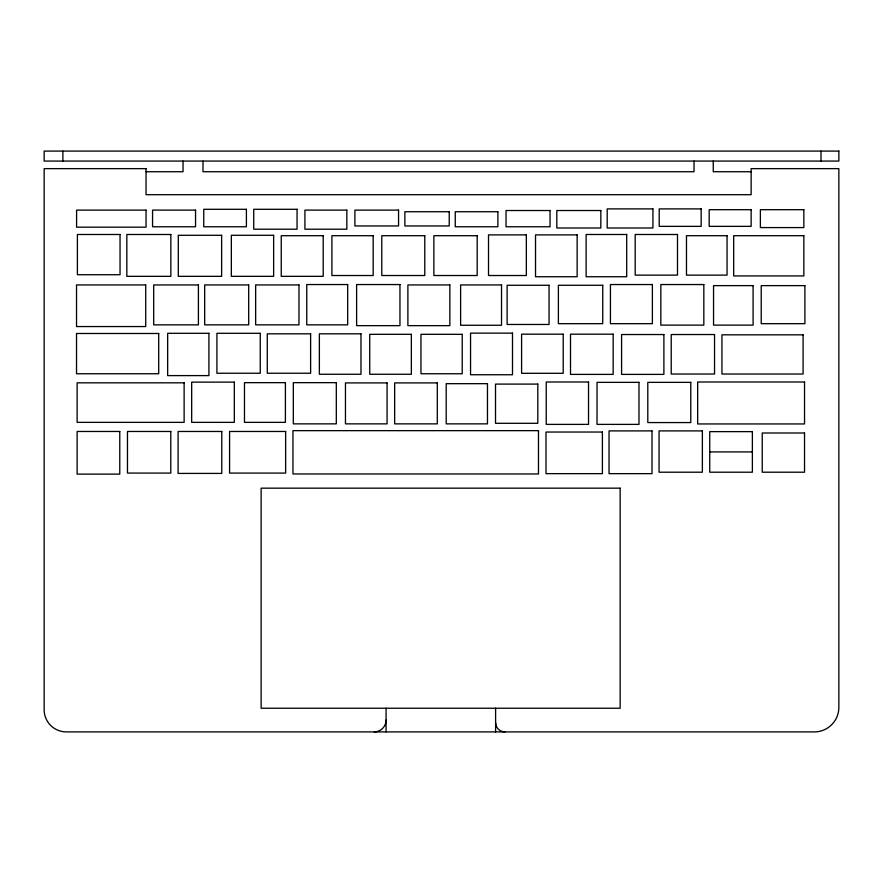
<?xml version="1.0" encoding="UTF-8"?>
<svg xmlns="http://www.w3.org/2000/svg" width="883" height="883" viewBox="0 0 883 883"><rect width="100%" height="100%" fill="white"/><g stroke="black" fill="none" stroke-linecap="round" stroke-linejoin="round"><path stroke-width="1.32" d="M146.048 171.732L183.046 171.732L183.046 161.07M751.135 171.732L713.254 171.732L713.254 161.07M709.733 451.919L752.371 451.919M820.991 151.092L820.991 161.07M694.038 161.07L694.038 171.732L203.002 171.732L203.002 161.07M495.606 708.243L495.606 731.908M386.07 708.243L386.07 731.908M62.881 151.092L62.881 161.07M386.07 720.075A11.832 11.832 0 0 1 374.237 731.908M504.921 731.908A9.316 9.316 0 0 1 495.606 722.592M838.85 151.092L44.15 151.092L44.15 161.07L838.85 161.07L838.85 151.092M146.048 168.631L44.15 168.631L44.15 709.744A22.163 22.163 0 0 0 66.313 731.908L814.325 731.908A24.525 24.525 0 0 0 838.85 707.382L838.85 168.631L751.135 168.631L751.135 194.69L146.048 194.69L146.048 168.631M652.934 208.896L607.195 208.896L607.195 227.991L652.934 227.991L652.934 208.896M701.157 208.896L659.204 208.896L659.204 226.357L701.157 226.357L701.157 208.896M246.401 209.293L203.752 209.293L203.752 226.765L246.401 226.765L246.401 209.293M297.052 209.293L253.73 209.293L253.73 229.205L297.052 229.205L297.052 209.293M751.135 209.701L709.181 209.701L709.181 226.357L751.135 226.357L751.135 209.701M803.839 209.701L760.373 209.701L760.373 227.582L803.839 227.582L803.839 209.701M146.048 210.11L76.589 210.11L76.589 227.174L146.048 227.174L146.048 210.11M195.551 210.11L152.56 210.11L152.56 226.765L195.551 226.765L195.551 210.11M346.831 210.11L304.922 210.11L304.922 229.205L346.831 229.205L346.831 210.11M398.564 210.11L354.9 210.11L354.9 225.96L398.564 225.96L398.564 210.11M550.054 210.518L506.036 210.518L506.036 226.765L550.054 226.765L550.054 210.518M600.837 210.518L556.82 210.518L556.82 227.991L600.837 227.991L600.837 210.518M449.226 211.732L404.867 211.732L404.867 225.96L449.226 225.96L449.226 211.732M497.891 211.732L455.253 211.732L455.253 226.765L497.891 226.765L497.891 211.732M120.044 234.492L77.395 234.492L77.395 274.723L120.044 274.723L120.044 234.492M170.849 234.492L126.832 234.492L126.832 276.335L170.849 276.335L170.849 234.492M626.698 234.492L586.124 234.492L586.124 276.743L626.698 276.743L626.698 234.492M677.493 234.492L635.186 234.492L635.186 275.121L677.493 275.121L677.493 234.492M526.345 234.889L488.52 234.889L488.52 275.518L526.345 275.518L526.345 234.889M577.14 234.889L535.528 234.889L535.528 276.743L577.14 276.743L577.14 234.889M221.633 235.297L178.3 235.297L178.3 276.335L221.633 276.335L221.633 235.297M273.642 235.297L231.335 235.297L231.335 276.335L273.642 276.335L273.642 235.297M323.2 235.706L281.247 235.706L281.247 276.335L323.2 276.335L323.2 235.706M373.178 235.706L331.909 235.706L331.909 275.518L373.178 275.518L373.178 235.706M424.778 235.706L381.787 235.706L381.787 275.518L424.778 275.518L424.778 235.706M477.184 235.706L433.862 235.706L433.862 275.518L477.184 275.518L477.184 235.706M727.051 235.706L686.477 235.706L686.477 275.121L727.051 275.121L727.051 235.706M803.839 235.706L733.674 235.706L733.674 275.926L803.839 275.926L803.839 235.706M347.67 284.547L306.754 284.547L306.754 324.856L347.67 324.856L347.67 284.547M399.955 284.547L356.622 284.547L356.622 325.65L399.955 325.65L399.955 284.547M652.382 284.547L610.429 284.547L610.429 323.675L652.382 323.675L652.382 284.547M703.828 284.547L660.837 284.547L660.837 325.121L703.828 325.121L703.828 284.547M145.728 284.944L76.523 284.944L76.523 326.555L145.728 326.555L145.728 284.944M198.41 284.944L153.697 284.944L153.697 324.856L198.41 324.856L198.41 284.944M248.697 284.944L204.679 284.944L204.679 324.856L248.697 324.856L248.697 284.944M298.984 284.944L255.651 284.944L255.651 324.856L298.984 324.856L298.984 284.944M449.844 284.944L407.891 284.944L407.891 325.65L449.844 325.65L449.844 284.944M501.533 284.944L460.617 284.944L460.617 325.253L501.533 325.253L501.533 284.944M549.06 285.275L507.118 285.275L507.118 324.469L549.06 324.469L549.06 285.275M602.747 285.275L558.387 285.275L558.387 323.675L602.747 323.675L602.747 285.275M753.089 285.628L713.552 285.628L713.552 325.121L753.089 325.121L753.089 285.628M804.899 285.628L761.223 285.628L761.223 323.675L804.899 323.675L804.899 285.628M512.504 333.134L470.551 333.134L470.551 374.745L512.504 374.745L512.504 333.134M208.918 333.31L167.66 333.31L167.66 375.606L208.918 375.606L208.918 333.31M260.253 333.31L216.92 333.31L216.92 373.244L260.253 373.244L260.253 333.31M158.708 333.487L76.523 333.487L76.523 373.752L158.708 373.752L158.708 333.487M310.617 333.818L267.284 333.818L267.284 373.244L310.617 373.244L310.617 333.818M360.981 333.818L319.37 333.818L319.37 374.26L360.981 374.26L360.981 333.818M563.211 334.182L521.599 334.182L521.599 373.299L563.211 373.299L563.211 334.182M613.155 334.182L570.506 334.182L570.506 374.392L613.155 374.392L613.155 334.182M411.346 334.326L369.734 334.326L369.734 374.26L411.346 374.26L411.346 334.326M462.228 334.326L420.959 334.326L420.959 373.752L462.228 373.752L462.228 334.326M663.884 334.536L621.588 334.536L621.588 374.392L663.884 374.392L663.884 334.536M714.546 334.536L671.223 334.536L671.223 374.028L714.546 374.028L714.546 334.536M803.089 334.823L721.941 334.823L721.941 374.028L803.089 374.028L803.089 334.823M234.326 382.129L191.677 382.129L191.677 422.361L234.326 422.361L234.326 382.129M588.531 381.997L546.235 381.997L546.235 424.381L588.531 424.381L588.531 381.997M804.534 381.997L697.669 381.997L697.669 423.95L804.534 423.95L804.534 381.997M638.983 382.361L597.029 382.361L597.029 424.381L638.983 424.381L638.983 382.361M690.782 382.361L647.802 382.361L647.802 422.571L690.782 422.571L690.782 382.361M285.397 382.659L244.481 382.659L244.481 422.361L285.397 422.361L285.397 382.659M336.313 382.659L293.322 382.659L293.322 423.862L336.313 423.862L336.313 382.659M184.128 382.825L77.13 382.825L77.13 422.361L184.128 422.361L184.128 382.825M387.074 382.913L345.463 382.913L345.463 423.862L387.074 423.862L387.074 382.913M437.295 382.913L394.657 382.913L394.657 423.862L437.295 423.862L437.295 382.913M487.46 383.675L446.202 383.675L446.202 423.862L487.46 423.862L487.46 383.675M537.813 384.094L495.518 384.094L495.518 423.299L537.813 423.299L537.813 384.094M538.487 430.65L292.957 430.65L292.957 473.972L538.487 473.972L538.487 430.65M652.018 430.904L609.038 430.904L609.038 473.652L652.018 473.652L652.018 430.904M702.371 430.904L659.049 430.904L659.049 472.206L702.371 472.206L702.371 430.904M119.768 431.467L77.13 431.467L77.13 474.116L119.768 474.116L119.768 431.467M170.794 431.467L127.472 431.467L127.472 473.078L170.794 473.078L170.794 431.467M221.788 431.467L178.112 431.467L178.112 473.42L221.788 473.42L221.788 431.467M285.639 431.467L229.58 431.467L229.58 473.078L285.639 473.078L285.639 431.467M752.371 431.632L709.733 431.632L709.733 472.206L752.371 472.206L752.371 431.632M602.394 432.041L545.992 432.041L545.992 473.652L602.394 473.652L602.394 432.041M804.534 433.001L762.239 433.001L762.239 472.206L804.534 472.206L804.534 433.001M620.142 488.167L261.136 488.167L261.136 708.243L620.142 708.243L620.142 488.167"/></g></svg>
